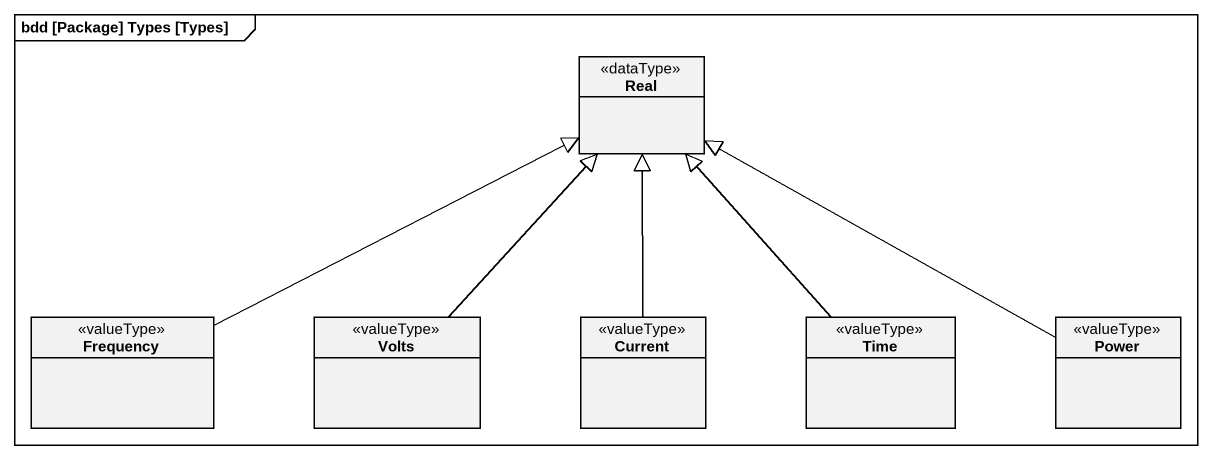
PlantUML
@startuml
mainframe bdd [Package] Types [Types]
hide circle
hide empty members
class Real <<dataType>>
class Frequency <<valueType>>
class Volts <<valueType>>
class Current <<valueType>>
class Time <<valueType>>
class Power <<valueType>>
Frequency -right-|> Real
Volts -up-|> Real
Current -up-|> Real
Time -up-|> Real
Power -left-|> Real
@enduml
